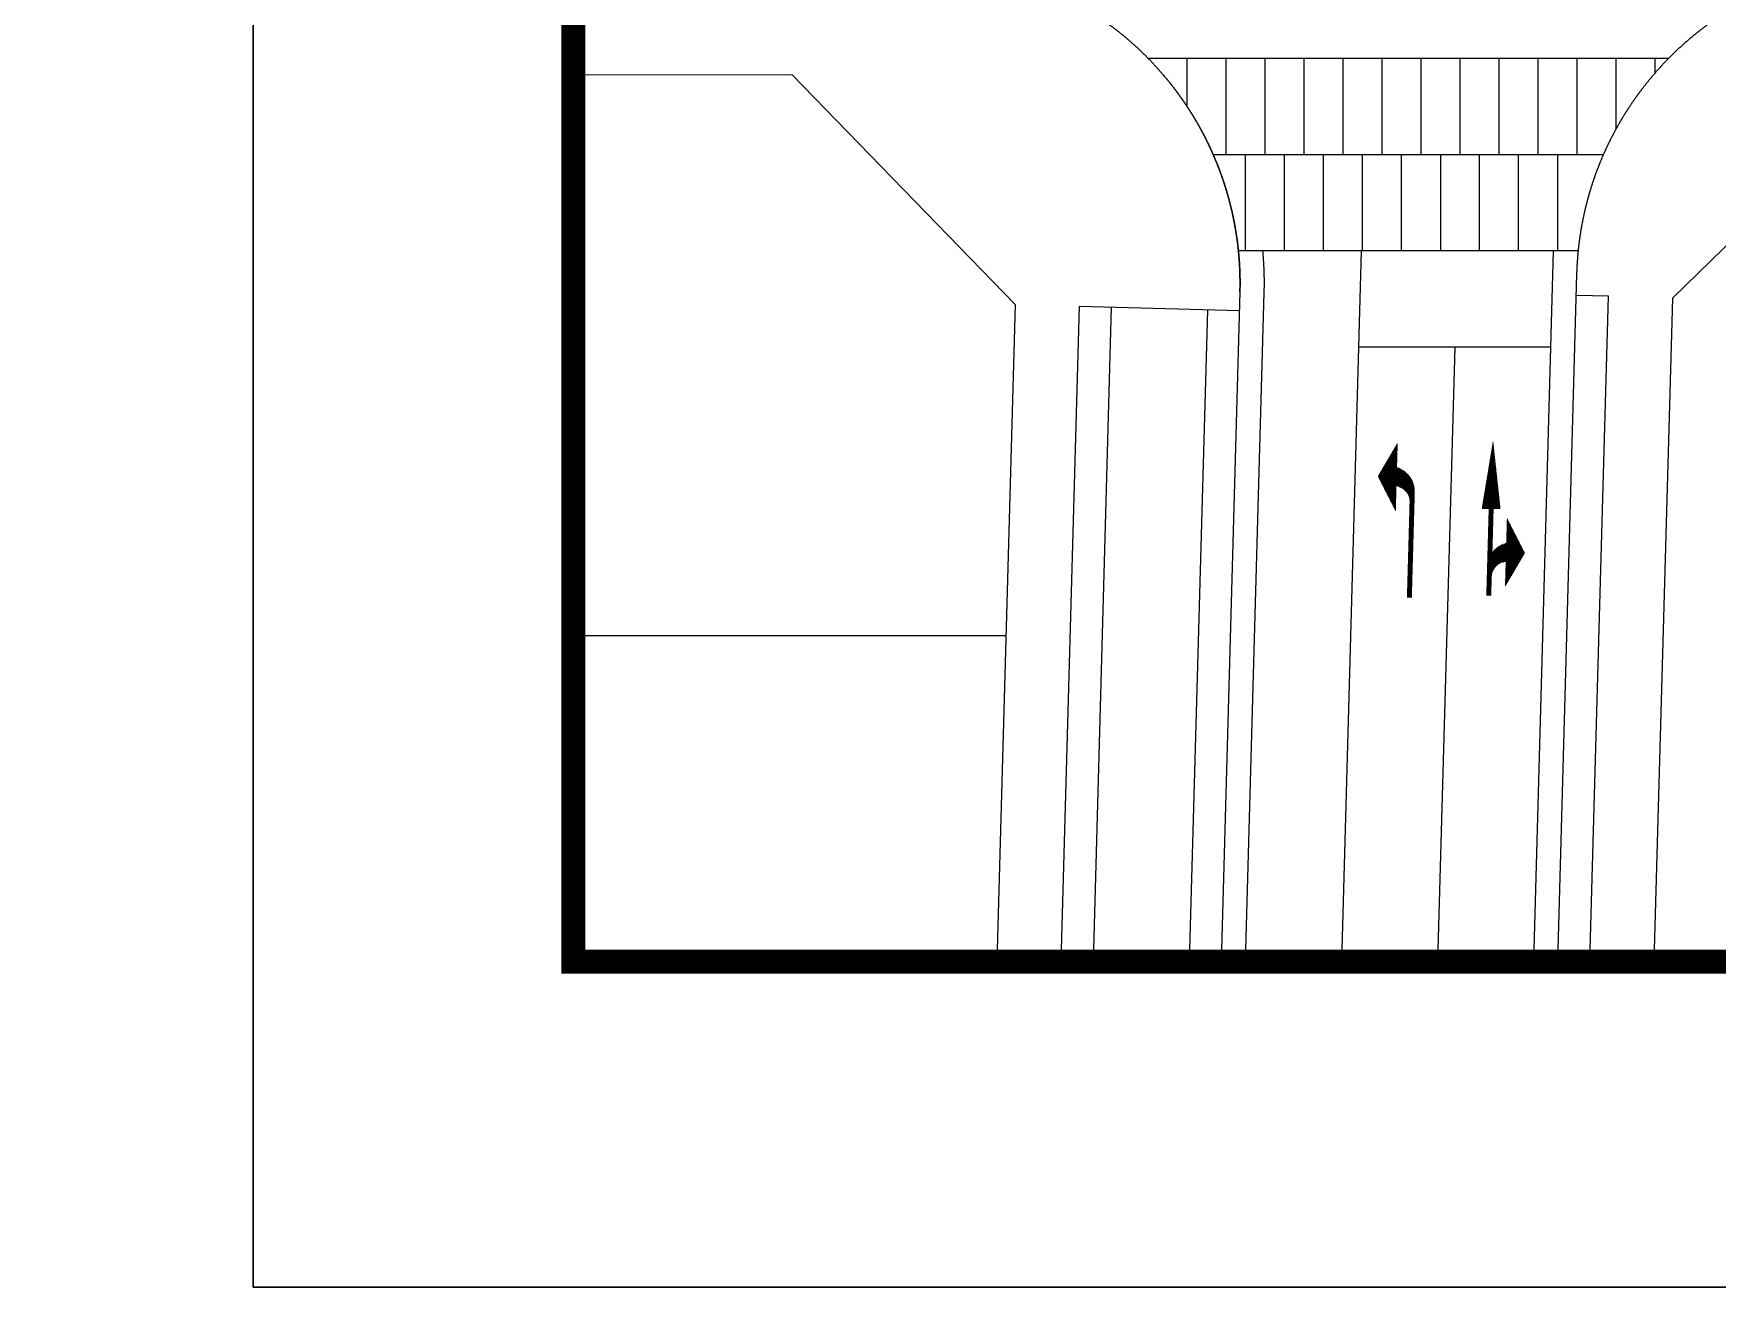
# Model space of a CAD drawing. Header units: millimetres. Extents: x 75184266 to 76346726, y -35077925 to -33679385.
# Drawn here: x 75236816 to 75289365, y -35077925 to -35038807 of the extents above; entities that cross this region are included whole.
import ezdxf
from ezdxf.xclip import XClip

# ---------------------------------------------------------------- set-up
doc = ezdxf.new("R2010")
doc.units = ezdxf.units.MM
doc.header["$LTSCALE"] = 50
doc.header["$MEASUREMENT"] = 0
doc.header["$XCLIPFRAME"] = 2
doc.linetypes.add('XR-지하3층$0$L2-2', pattern=[2.5, 1, -1.5])
doc.layers.get('0').update_dxf_attribs({"linetype": 'CONTINUOUS'})
for name, color, linetype in [('AZ-LINE', 3, 'CONTINUOUS'), ('XR-지하3층$0$00000-변경가로망', 7, 'CONTINUOUS'), ('XR-지하3층$0$0MARK', 7, 'CONTINUOUS'), ('XR-지하3층$0$보도라인', 7, 'CONTINUOUS')]:
    doc.layers.add(name, color=color, linetype=linetype)
doc.layers.add('XR-기준층$0$XR-지하3층$0$DEFPOINT', color=142, linetype='CONTINUOUS', plot=False)
doc.layers.add('건축', color=8, linetype='CONTINUOUS', plot=False)
for name, color, linetype, lineweight in [('XR-지하3층$0$$-길가장자리선', 7, 'CONTINUOUS', 0), ('XR-지하3층$0$$-정지선', 6, 'CONTINUOUS', 0), ('XR-지하3층$0$$-중앙선', 7, 'CONTINUOUS', 0), ('XR-지하3층$0$$-차로분리', 7, 'CONTINUOUS', 0), ('XR-지하3층$0$00000-계획선', 7, 'CONTINUOUS', 0), ('XR-지하3층$0$0_plan', 7, 'CONTINUOUS', 0), ('XR-지하3층$0$RP-횡단보도', 8, 'CONTINUOUS', 0)]:
    doc.layers.add(name, color=color, linetype=linetype, lineweight=lineweight)

# ---------------------------------------------------------------- blocks, each defined once
blk = doc.blocks.new('바탕폼')
at = {"layer": 'AZ-LINE', "ltscale": 10}
blk.add_lwpolyline([(841, 594.71), (0, 594.71), (0, 0), (841, 0)], close=True, dxfattribs=at)
at = {"layer": 'AZ-LINE', "const_width": 1.5}
blk.add_lwpolyline([(20, 574.35), (20, 20.35), (821, 20.35), (821, 574.35)], close=True, dxfattribs=at)
blk = doc.blocks.new('*X47')
at = {"color": 0}
for p, q in [((989.3, 931.9), (997.7, 931.9)), ((989.6, 933.8), (997.5, 933.8)), ((989.8, 935.6), (997.2, 935.6)), ((990.1, 937.5), (997, 937.5)), ((990.3, 939.4), (996.7, 939.4)), ((990.6, 941.2), (996.4, 941.2)), ((990.8, 943.1), (996.2, 943.1)), ((991.1, 945), (995.9, 945)), ((991.4, 946.9), (995.7, 946.9)), ((991.6, 948.8), (995.4, 948.8)), ((991.9, 950.6), (995.2, 950.6)), ((992.1, 952.5), (994.9, 952.5)), ((992.4, 954.4), (994.7, 954.4)), ((992.6, 956.2), (994.4, 956.2)), ((992.9, 958.1), (994.1, 958.1)), ((993.2, 960), (993.9, 960)), ((993.4, 961.9), (993.6, 961.9)), ((981.9, 877.5), (1005.1, 877.5)), ((982.2, 879.4), (1004.9, 879.4)), ((982.4, 881.2), (1004.6, 881.2)), ((982.7, 883.1), (1004.4, 883.1)), ((982.9, 885), (1004.1, 885)), ((983.2, 886.9), (1003.9, 886.9)), ((983.4, 888.8), (1003.6, 888.8)), ((983.7, 890.6), (1003.3, 890.6)), ((983.9, 892.5), (1003.1, 892.5)), ((984.2, 894.4), (1002.8, 894.4)), ((984.5, 896.2), (1002.6, 896.2)), ((984.7, 898.1), (1002.3, 898.1)), ((985, 900), (1002.1, 900)), ((985.2, 901.9), (1001.8, 901.9)), ((985.5, 903.8), (1001.6, 903.8)), ((985.7, 905.6), (1001.3, 905.6)), ((986, 907.5), (1001, 907.5)), ((986.2, 909.4), (1000.8, 909.4)), ((986.5, 911.2), (1000.5, 911.2)), ((986.8, 913.1), (1000.3, 913.1)), ((987, 915), (1000, 915)), ((987.3, 916.9), (999.8, 916.9)), ((987.5, 918.8), (999.5, 918.8)), ((987.8, 920.6), (999.3, 920.6)), ((988, 922.5), (999, 922.5)), ((988.3, 924.4), (998.7, 924.4)), ((988.5, 926.2), (998.5, 926.2)), ((988.8, 928.1), (998.2, 928.1)), ((989.1, 930), (998, 930)), ((974.2, 821.2), (1012.8, 821.2)), ((974.5, 823.1), (1012.6, 823.1)), ((974.7, 825), (1012.3, 825)), ((975, 826.9), (1012, 826.9)), ((975.3, 828.7), (1011.8, 828.7)), ((975.5, 830.6), (1011.5, 830.6)), ((975.8, 832.5), (1011.3, 832.5)), ((976, 834.4), (1011, 834.4)), ((976.3, 836.2), (1010.8, 836.2)), ((976.5, 838.1), (1010.5, 838.1)), ((976.8, 840), (1010.3, 840)), ((977, 841.9), (1010, 841.9)), ((977.3, 843.8), (1009.7, 843.8)), ((977.6, 845.6), (1009.5, 845.6)), ((977.8, 847.5), (1009.2, 847.5)), ((978.1, 849.4), (1009, 849.4)), ((978.3, 851.2), (1008.7, 851.2)), ((978.6, 853.1), (1008.5, 853.1)), ((978.8, 855), (1008.2, 855)), ((979.1, 856.9), (1008, 856.9)), ((979.3, 858.8), (1007.7, 858.8)), ((979.6, 860.6), (1007.4, 860.6)), ((979.9, 862.5), (1007.2, 862.5)), ((980.1, 864.4), (1006.9, 864.4)), ((980.4, 866.2), (1006.7, 866.2)), ((980.6, 868.1), (1006.4, 868.1)), ((980.9, 870), (1006.2, 870)), ((981.1, 871.9), (1005.9, 871.9)), ((981.4, 873.8), (1005.7, 873.8)), ((981.6, 875.6), (1005.4, 875.6)), ((966.8, 766.9), (1020.2, 766.9)), ((967.1, 768.8), (1020, 768.8)), ((967.3, 770.6), (1019.7, 770.6)), ((967.6, 772.5), (1019.5, 772.5)), ((967.8, 774.4), (1019.2, 774.4)), ((968.1, 776.2), (1018.9, 776.2)), ((968.3, 778.1), (1018.7, 778.1)), ((968.6, 780), (1018.4, 780)), ((968.9, 781.9), (1018.2, 781.9)), ((969.1, 783.8), (1017.9, 783.8)), ((969.4, 785.6), (1017.7, 785.6)), ((969.6, 787.5), (1017.4, 787.5)), ((969.9, 789.4), (1017.2, 789.4)), ((970.1, 791.2), (1016.9, 791.2)), ((970.4, 793.1), (1016.6, 793.1)), ((970.7, 795), (1016.4, 795)), ((970.9, 796.9), (1016.1, 796.9)), ((971.2, 798.7), (1015.9, 798.7)), ((971.4, 800.6), (1015.6, 800.6)), ((971.7, 802.5), (1015.4, 802.5)), ((971.9, 804.4), (1015.1, 804.4)), ((972.2, 806.2), (1014.9, 806.2)), ((972.4, 808.1), (1014.6, 808.1)), ((972.7, 810), (1014.3, 810)), ((973, 811.9), (1014.1, 811.9)), ((973.2, 813.7), (1013.8, 813.7)), ((973.5, 815.6), (1013.6, 815.6)), ((973.7, 817.5), (1013.3, 817.5)), ((974, 819.4), (1013.1, 819.4)), ((963.7, 744.4), (1023.3, 744.4)), ((964, 746.2), (1023, 746.2)), ((964.3, 748.1), (1022.8, 748.1)), ((964.5, 750), (1022.5, 750)), ((964.8, 751.9), (1022.3, 751.9)), ((965, 753.8), (1022, 753.8)), ((965.3, 755.6), (1021.8, 755.6)), ((965.5, 757.5), (1021.5, 757.5)), ((965.8, 759.4), (1021.2, 759.4)), ((966, 761.2), (1021, 761.2)), ((966.3, 763.1), (1020.7, 763.1)), ((966.6, 765), (1020.5, 765)), ((986, 742.5), (1001, 742.5)), ((986, 740.6), (1001, 740.6)), ((986, 738.8), (1001, 738.8)), ((986, 736.9), (1001, 736.9)), ((986, 735), (1001, 735)), ((986, 733.1), (1001, 733.1)), ((986, 731.2), (1001, 731.2)), ((986, 729.4), (1001, 729.4)), ((986, 727.5), (1001, 727.5)), ((986, 725.6), (1001, 725.6)), ((986, 723.7), (1001, 723.7)), ((986, 721.9), (1001, 721.9)), ((986, 720), (1001, 720)), ((986, 718.1), (1001, 718.1)), ((986, 716.2), (1001, 716.2)), ((986, 714.4), (1001, 714.4)), ((986, 712.5), (1001, 712.5)), ((1046, 712.5), (1046.2, 712.5)), ((986, 710.6), (1001, 710.6)), ((986, 708.8), (1001, 708.8)), ((986, 706.9), (1001, 706.9)), ((986, 705), (1001, 705)), ((986, 703.1), (1001, 703.1)), ((986, 701.2), (1001, 701.2)), ((986, 699.4), (1001, 699.4)), ((986, 697.5), (1001, 697.5)), ((986, 695.6), (1001, 695.6)), ((986, 693.8), (1001, 693.8)), ((986, 691.9), (1001, 691.9)), ((986, 690), (1001, 690)), ((986, 688.1), (1001, 688.1)), ((986, 686.2), (1001, 686.2)), ((986, 684.4), (1001, 684.4)), ((986, 682.5), (1001, 682.5)), ((986, 680.6), (1001, 680.6)), ((986, 678.8), (1001, 678.8)), ((986, 676.9), (1001, 676.9)), ((986, 675), (1001, 675)), ((986, 673.1), (1001, 673.1)), ((986, 671.2), (1001, 671.2)), ((986, 669.4), (1001, 669.4)), ((986, 667.5), (1001, 667.5)), ((986, 665.6), (1001, 665.6)), ((986, 663.8), (1001, 663.8)), ((986, 661.9), (1001, 661.9)), ((986, 660), (1001, 660)), ((986, 658.1), (1001, 658.1)), ((1046, 710.6), (1047.3, 710.6)), ((1046, 708.8), (1048.3, 708.8)), ((1046, 706.9), (1049.3, 706.9)), ((1046, 705), (1050.3, 705)), ((1046, 703.1), (1051.4, 703.1)), ((1046, 701.2), (1052.4, 701.2)), ((1046, 699.4), (1053.4, 699.4)), ((1046, 697.5), (1054.4, 697.5)), ((1046, 695.6), (1055.4, 695.6)), ((1046, 693.8), (1056.5, 693.8)), ((1046, 691.9), (1057.5, 691.9)), ((1046, 690), (1058.5, 690)), ((1046, 688.1), (1059.5, 688.1)), ((1046, 686.2), (1060.6, 686.2)), ((1046, 684.4), (1061.6, 684.4)), ((1046, 682.5), (1062.6, 682.5)), ((1046, 680.6), (1063.6, 680.6)), ((1046, 678.8), (1064.6, 678.8)), ((1046, 676.9), (1065.7, 676.9)), ((1046, 675), (1066.7, 675)), ((1046, 673.1), (1067.7, 673.1)), ((1046, 671.2), (1068.7, 671.2)), ((1046, 669.4), (1069.8, 669.4)), ((1046, 667.5), (1070.8, 667.5)), ((1046, 665.6), (1071.8, 665.6)), ((1046, 663.8), (1072.8, 663.8)), ((1046, 661.9), (1073.9, 661.9)), ((1046, 660), (1074.9, 660)), ((1046, 658.1), (1075.9, 658.1)), ((986, 656.2), (1001, 656.2)), ((986, 654.4), (1001, 654.4)), ((986, 652.5), (1001, 652.5)), ((986, 650.6), (1001, 650.6)), ((986, 648.7), (1001, 648.7)), ((986, 646.9), (1001, 646.9)), ((986, 645), (1001, 645)), ((986, 643.1), (1001, 643.1)), ((986, 641.2), (1001, 641.2)), ((986, 639.4), (1001, 639.4)), ((986, 637.5), (1001, 637.5)), ((986, 635.6), (1001, 635.6)), ((986, 633.8), (1001, 633.8)), ((986, 631.9), (1001, 631.9)), ((986, 630), (1001, 630)), ((986, 628.1), (1001, 628.1)), ((986, 626.2), (1001, 626.2)), ((986, 624.4), (1001, 624.4)), ((986, 622.5), (1001, 622.5)), ((986, 620.6), (1001, 620.6)), ((986, 618.8), (1001, 618.8)), ((986, 616.9), (1001, 616.9)), ((986, 615), (1001, 615)), ((986, 613.1), (1001, 613.1)), ((986, 611.2), (1001, 611.2)), ((986, 609.4), (1001, 609.4)), ((986, 607.5), (1001, 607.5)), ((986, 605.6), (1001, 605.6)), ((986, 603.8), (1001, 603.8)), ((1002.8, 603.8), (1105.6, 603.8)), ((1004.3, 605.6), (1104.5, 605.6)), ((1005.8, 607.5), (1103.5, 607.5)), ((1007.5, 609.4), (1102.5, 609.4)), ((1009.3, 611.2), (1101.5, 611.2)), ((1011.2, 613.1), (1100.4, 613.1)), ((1013.2, 615), (1099.4, 615)), ((1015.4, 616.9), (1098.4, 616.9)), ((1017.7, 618.8), (1097.4, 618.8)), ((1020.2, 620.6), (1096.4, 620.6)), ((1023, 622.5), (1095.3, 622.5)), ((1026, 624.4), (1094.3, 624.4)), ((1029.3, 626.2), (1093.3, 626.2)), ((1033, 628.1), (1092.3, 628.1)), ((1037.4, 630), (1091.2, 630)), ((1042.6, 631.9), (1090.2, 631.9)), ((1046, 656.2), (1076.9, 656.2)), ((1046, 654.4), (1077.9, 654.4)), ((1046, 652.5), (1079, 652.5)), ((1046, 650.6), (1080, 650.6)), ((1046, 648.7), (1081, 648.7)), ((1046, 646.9), (1082, 646.9)), ((1046, 645), (1083.1, 645)), ((1046, 643.1), (1084.1, 643.1)), ((1046, 641.2), (1085.1, 641.2)), ((1046, 639.4), (1086.1, 639.4)), ((1046, 637.5), (1087.1, 637.5)), ((1046, 635.6), (1088.2, 635.6)), ((1046, 633.8), (1089.2, 633.8)), ((986, 601.9), (1001, 601.9)), ((986, 600), (1104.4, 600)), ((986, 598.1), (1103.4, 598.1)), ((986, 596.2), (1102.4, 596.2)), ((986, 594.4), (1101.4, 594.4)), ((986, 592.5), (1100.3, 592.5)), ((986, 590.6), (1099.3, 590.6)), ((986, 588.8), (1098.3, 588.8)), ((986, 586.9), (1097.3, 586.9)), ((986, 585), (1096.3, 585)), ((986, 583.1), (1095.2, 583.1)), ((986, 581.2), (1094.2, 581.2)), ((986, 579.4), (1093.2, 579.4)), ((986, 577.5), (1092.2, 577.5)), ((986, 575.6), (1091.1, 575.6)), ((986, 573.7), (1090.1, 573.7)), ((986, 571.9), (1039.8, 571.9)), ((986, 570), (1033.6, 570)), ((986, 568.1), (1029.2, 568.1)), ((986, 566.2), (1025.7, 566.2)), ((986, 564.4), (1022.8, 564.4)), ((986, 562.5), (1020.2, 562.5)), ((986, 560.6), (1018, 560.6)), ((986, 558.8), (1016, 558.8)), ((986, 556.9), (1014.2, 556.9)), ((986, 555), (1012.5, 555)), ((986, 553.1), (1011.1, 553.1)), ((986, 551.2), (1009.7, 551.2)), ((986, 549.4), (1008.5, 549.4)), ((986, 547.5), (1007.4, 547.5)), ((1001.4, 601.9), (1105.5, 601.9)), ((1046, 571.9), (1089.1, 571.9)), ((1046, 570), (1088.1, 570)), ((1046, 568.1), (1087, 568.1)), ((1046, 566.2), (1086, 566.2)), ((1046, 564.4), (1085, 564.4)), ((1046, 562.5), (1084, 562.5)), ((1046, 560.6), (1083, 560.6)), ((1046, 558.8), (1081.9, 558.8)), ((1046, 556.9), (1080.9, 556.9)), ((1046, 555), (1079.9, 555)), ((1046, 553.1), (1078.9, 553.1)), ((1046, 551.2), (1077.8, 551.2)), ((1046, 549.4), (1076.8, 549.4)), ((1046, 547.5), (1075.8, 547.5)), ((986, 545.6), (1006.4, 545.6)), ((986, 543.8), (1005.5, 543.8)), ((986, 541.9), (1004.7, 541.9)), ((986, 540), (1004, 540)), ((986, 538.1), (1003.3, 538.1)), ((986, 536.2), (1002.8, 536.2)), ((986, 534.4), (1002.3, 534.4)), ((986, 532.5), (1001.9, 532.5)), ((986, 530.6), (1001.6, 530.6)), ((986, 528.8), (1001.3, 528.8)), ((986, 526.9), (1001.2, 526.9)), ((986, 525), (1001.1, 525)), ((986, 523.1), (1001, 523.1)), ((986, 521.2), (1001, 521.2)), ((986, 519.4), (1001, 519.4)), ((986, 517.5), (1001, 517.5)), ((986, 515.6), (1001, 515.6)), ((986, 513.8), (1001, 513.8)), ((986, 511.9), (1001, 511.9)), ((986, 510), (1001, 510)), ((986, 508.1), (1001, 508.1)), ((986, 506.2), (1001, 506.2)), ((986, 504.4), (1001, 504.4)), ((986, 502.5), (1001, 502.5)), ((986, 500.6), (1001, 500.6)), ((986, 498.7), (1001, 498.7)), ((986, 496.9), (1001, 496.9)), ((986, 495), (1001, 495)), ((986, 493.1), (1001, 493.1)), ((1046, 545.6), (1074.8, 545.6)), ((1046, 543.8), (1073.8, 543.8)), ((1046, 541.9), (1072.7, 541.9)), ((1046, 540), (1071.7, 540)), ((1046, 538.1), (1070.7, 538.1)), ((1046, 536.2), (1069.7, 536.2)), ((1046, 534.4), (1068.6, 534.4)), ((1046, 532.5), (1067.6, 532.5)), ((1046, 530.6), (1066.6, 530.6)), ((1046, 528.8), (1065.6, 528.8)), ((1046, 526.9), (1064.5, 526.9)), ((1046, 525), (1063.5, 525)), ((1046, 523.1), (1062.5, 523.1)), ((1046, 521.2), (1061.5, 521.2)), ((1046, 519.4), (1060.5, 519.4)), ((1046, 517.5), (1059.4, 517.5)), ((1046, 515.6), (1058.4, 515.6)), ((1046, 513.8), (1057.4, 513.8)), ((1046, 511.9), (1056.4, 511.9)), ((1046, 510), (1055.3, 510)), ((1046, 508.1), (1054.3, 508.1)), ((1046, 506.2), (1053.3, 506.2)), ((1046, 504.4), (1052.3, 504.4)), ((1046, 502.5), (1051.3, 502.5)), ((1046, 500.6), (1050.2, 500.6)), ((1046, 498.7), (1049.2, 498.7)), ((1046, 496.9), (1048.2, 496.9)), ((1046, 495), (1047.2, 495)), ((1046, 493.1), (1046.1, 493.1)), ((986, 491.2), (1001, 491.2)), ((986, 489.4), (1001, 489.4)), ((986, 487.5), (1001, 487.5)), ((986, 485.6), (1001, 485.6)), ((986, 483.8), (1001, 483.8)), ((986, 481.9), (1001, 481.9)), ((986, 480), (1001, 480)), ((986, 478.1), (1001, 478.1)), ((986, 476.2), (1001, 476.2)), ((986, 474.4), (1001, 474.4)), ((986, 472.5), (1001, 472.5)), ((986, 470.6), (1001, 470.6)), ((986, 468.8), (1001, 468.8)), ((986, 466.9), (1001, 466.9)), ((986, 465), (1001, 465)), ((986, 463.1), (1001, 463.1))]:
    blk.add_line(p, q, dxfattribs=at)
blk = doc.blocks.new('*X48')
at = {"color": 0}
for p, q in [((1263.5, 961.9), (1264, 961.9)), ((1263.5, 960), (1265, 960)), ((1263.5, 958.1), (1266, 958.1)), ((1263.5, 956.2), (1267.1, 956.2)), ((1263.5, 954.4), (1268.1, 954.4)), ((1263.5, 952.5), (1269.1, 952.5)), ((1263.5, 950.6), (1270.1, 950.6)), ((1263.5, 948.8), (1271.1, 948.8)), ((1263.5, 946.9), (1272.2, 946.9)), ((1263.5, 945), (1273.2, 945)), ((1263.5, 943.1), (1274.2, 943.1)), ((1263.5, 941.2), (1275.2, 941.2)), ((1263.5, 939.4), (1276.3, 939.4)), ((1263.5, 937.5), (1277.3, 937.5)), ((1263.5, 935.6), (1278.3, 935.6)), ((1263.5, 933.8), (1279.3, 933.8)), ((1263.5, 931.9), (1280.4, 931.9)), ((1249.7, 877.5), (1310, 877.5)), ((1253.8, 879.4), (1309, 879.4)), ((1258.8, 881.2), (1308, 881.2)), ((1263.5, 930), (1281.4, 930)), ((1263.5, 928.1), (1282.4, 928.1)), ((1263.5, 926.2), (1283.4, 926.2)), ((1263.5, 924.4), (1284.4, 924.4)), ((1263.5, 922.5), (1285.5, 922.5)), ((1263.5, 920.6), (1286.5, 920.6)), ((1263.5, 918.8), (1287.5, 918.8)), ((1263.5, 916.9), (1288.5, 916.9)), ((1263.5, 915), (1289.6, 915)), ((1263.5, 913.1), (1290.6, 913.1)), ((1263.5, 911.2), (1291.6, 911.2)), ((1263.5, 909.4), (1292.6, 909.4)), ((1263.5, 907.5), (1293.6, 907.5)), ((1263.5, 905.6), (1294.7, 905.6)), ((1263.5, 903.8), (1295.7, 903.8)), ((1263.5, 901.9), (1296.7, 901.9)), ((1263.5, 900), (1297.7, 900)), ((1263.5, 898.1), (1298.8, 898.1)), ((1263.5, 896.2), (1299.8, 896.2)), ((1263.5, 894.4), (1300.8, 894.4)), ((1263.5, 892.5), (1301.8, 892.5)), ((1263.5, 890.6), (1302.9, 890.6)), ((1263.5, 888.8), (1303.9, 888.8)), ((1263.5, 886.9), (1304.9, 886.9)), ((1263.5, 885), (1305.9, 885)), ((1263.5, 883.1), (1306.9, 883.1)), ((1205.4, 821.2), (1255.7, 821.2)), ((1205.8, 823.1), (1307.4, 823.1)), ((1206.3, 825), (1308.4, 825)), ((1206.8, 826.9), (1309.4, 826.9)), ((1207.4, 828.7), (1310.5, 828.7)), ((1208, 830.6), (1311.5, 830.6)), ((1208.7, 832.5), (1312.5, 832.5)), ((1209.4, 834.4), (1313.5, 834.4)), ((1210.2, 836.2), (1314.6, 836.2)), ((1211, 838.1), (1315.6, 838.1)), ((1211.9, 840), (1316.6, 840)), ((1212.9, 841.9), (1317.6, 841.9)), ((1213.9, 843.8), (1318.6, 843.8)), ((1214.9, 845.6), (1319.7, 845.6)), ((1216.1, 847.5), (1320.7, 847.5)), ((1217.3, 849.4), (1321.7, 849.4)), ((1218.6, 851.2), (1322.7, 851.2)), ((1220, 853.1), (1323.3, 853.1)), ((1221.4, 855), (1322.3, 855)), ((1223, 856.9), (1321.3, 856.9)), ((1224.6, 858.8), (1320.2, 858.8)), ((1226.4, 860.6), (1319.2, 860.6)), ((1228.2, 862.5), (1318.2, 862.5)), ((1230.2, 864.4), (1317.2, 864.4)), ((1232.4, 866.2), (1316.1, 866.2)), ((1234.7, 868.1), (1315.1, 868.1)), ((1237.1, 870), (1314.1, 870)), ((1239.8, 871.9), (1313.1, 871.9)), ((1242.8, 873.8), (1312.1, 873.8)), ((1246, 875.6), (1311, 875.6)), ((1263.5, 821.2), (1306.4, 821.2)), ((1203.5, 804.4), (1229.7, 804.4)), ((1203.5, 802.5), (1228.3, 802.5)), ((1203.5, 800.6), (1226.9, 800.6)), ((1203.5, 798.7), (1225.8, 798.7)), ((1203.5, 796.9), (1224.7, 796.9)), ((1203.5, 795), (1223.7, 795)), ((1203.5, 793.1), (1222.8, 793.1)), ((1203.5, 791.2), (1222, 791.2)), ((1203.5, 789.4), (1221.3, 789.4)), ((1203.5, 787.5), (1220.7, 787.5)), ((1203.5, 785.6), (1220.2, 785.6)), ((1203.5, 783.8), (1219.7, 783.8)), ((1203.5, 781.9), (1219.4, 781.9)), ((1203.5, 780), (1219, 780)), ((1203.5, 778.1), (1218.8, 778.1)), ((1203.5, 776.2), (1218.7, 776.2)), ((1203.5, 774.4), (1218.6, 774.4)), ((1203.5, 772.5), (1218.5, 772.5)), ((1203.5, 770.6), (1218.5, 770.6)), ((1203.5, 768.8), (1218.5, 768.8)), ((1203.5, 766.9), (1218.5, 766.9)), ((1203.6, 808.1), (1233.1, 808.1)), ((1203.6, 806.2), (1231.3, 806.2)), ((1203.7, 810), (1235, 810)), ((1203.9, 811.9), (1237.2, 811.9)), ((1204.1, 813.7), (1239.7, 813.7)), ((1204.4, 815.6), (1242.5, 815.6)), ((1204.7, 817.5), (1245.9, 817.5)), ((1205, 819.4), (1250, 819.4)), ((1263.5, 819.4), (1305.4, 819.4)), ((1263.5, 817.5), (1304.3, 817.5)), ((1263.5, 815.6), (1303.3, 815.6)), ((1263.5, 813.7), (1302.3, 813.7)), ((1263.5, 811.9), (1301.3, 811.9)), ((1263.5, 810), (1300.2, 810)), ((1263.5, 808.1), (1299.2, 808.1)), ((1263.5, 806.2), (1298.2, 806.2)), ((1263.5, 804.4), (1297.2, 804.4)), ((1263.5, 802.5), (1296.1, 802.5)), ((1263.5, 800.6), (1295.1, 800.6)), ((1263.5, 798.7), (1294.1, 798.7)), ((1263.5, 796.9), (1293.1, 796.9)), ((1263.5, 795), (1292.1, 795)), ((1263.5, 793.1), (1291, 793.1)), ((1263.5, 791.2), (1290, 791.2)), ((1263.5, 789.4), (1289, 789.4)), ((1263.5, 787.5), (1288, 787.5)), ((1263.5, 785.6), (1286.9, 785.6)), ((1263.5, 783.8), (1285.9, 783.8)), ((1263.5, 781.9), (1284.9, 781.9)), ((1263.5, 780), (1283.9, 780)), ((1263.5, 778.1), (1282.9, 778.1)), ((1263.5, 776.2), (1281.8, 776.2)), ((1263.5, 774.4), (1280.8, 774.4)), ((1263.5, 772.5), (1279.8, 772.5)), ((1263.5, 770.6), (1278.8, 770.6)), ((1263.5, 768.8), (1277.7, 768.8)), ((1263.5, 766.9), (1276.7, 766.9)), ((1203.5, 765), (1218.5, 765)), ((1203.5, 763.1), (1218.5, 763.1)), ((1203.5, 761.2), (1218.5, 761.2)), ((1203.5, 759.4), (1218.5, 759.4)), ((1203.5, 757.5), (1218.5, 757.5)), ((1203.5, 755.6), (1218.5, 755.6)), ((1203.5, 753.8), (1218.5, 753.8)), ((1203.5, 751.9), (1218.5, 751.9)), ((1203.5, 750), (1218.5, 750)), ((1203.5, 748.1), (1218.5, 748.1)), ((1203.5, 746.2), (1218.5, 746.2)), ((1203.5, 744.4), (1218.5, 744.4)), ((1203.5, 742.5), (1218.5, 742.5)), ((1203.5, 740.6), (1218.5, 740.6)), ((1203.5, 738.8), (1218.5, 738.8)), ((1203.5, 736.9), (1218.5, 736.9)), ((1203.5, 735), (1218.5, 735)), ((1203.5, 733.1), (1218.5, 733.1)), ((1203.5, 731.2), (1218.5, 731.2)), ((1203.5, 729.4), (1218.5, 729.4)), ((1203.5, 727.5), (1218.5, 727.5)), ((1203.5, 725.6), (1218.5, 725.6)), ((1203.5, 723.7), (1218.5, 723.7)), ((1203.5, 721.9), (1218.5, 721.9)), ((1203.5, 720), (1218.5, 720)), ((1203.5, 718.1), (1218.5, 718.1)), ((1203.5, 716.2), (1218.5, 716.2)), ((1203.5, 714.4), (1218.5, 714.4)), ((1203.5, 712.5), (1218.5, 712.5)), ((1263.5, 765), (1275.7, 765)), ((1263.5, 763.1), (1274.7, 763.1)), ((1263.5, 761.2), (1273.6, 761.2)), ((1263.5, 759.4), (1272.6, 759.4)), ((1263.5, 757.5), (1271.6, 757.5)), ((1263.5, 755.6), (1270.6, 755.6)), ((1263.5, 753.8), (1269.6, 753.8)), ((1263.5, 751.9), (1268.5, 751.9)), ((1263.5, 750), (1267.5, 750)), ((1263.5, 748.1), (1266.5, 748.1)), ((1263.5, 746.2), (1265.5, 746.2)), ((1263.5, 744.4), (1264.4, 744.4)), ((1203.5, 710.6), (1218.5, 710.6)), ((1203.5, 708.8), (1218.5, 708.8)), ((1203.5, 706.9), (1218.5, 706.9)), ((1203.5, 705), (1218.5, 705)), ((1203.5, 703.1), (1218.5, 703.1)), ((1203.5, 701.2), (1218.5, 701.2)), ((1203.5, 699.4), (1218.5, 699.4)), ((1203.5, 697.5), (1218.5, 697.5)), ((1203.5, 695.6), (1218.5, 695.6)), ((1203.5, 693.8), (1218.5, 693.8)), ((1203.5, 691.9), (1218.5, 691.9)), ((1203.5, 690), (1218.5, 690)), ((1203.5, 688.1), (1218.5, 688.1)), ((1203.5, 686.2), (1218.5, 686.2)), ((1203.5, 684.4), (1218.5, 684.4)), ((1203.5, 682.5), (1218.5, 682.5)), ((1203.5, 680.6), (1218.5, 680.6)), ((1203.5, 678.8), (1218.5, 678.8)), ((1203.5, 676.9), (1218.5, 676.9)), ((1203.5, 675), (1218.5, 675)), ((1203.5, 673.1), (1218.5, 673.1)), ((1203.5, 671.2), (1218.5, 671.2)), ((1203.5, 669.4), (1218.5, 669.4)), ((1203.5, 667.5), (1218.5, 667.5)), ((1203.5, 665.6), (1218.5, 665.6)), ((1203.5, 663.8), (1218.5, 663.8)), ((1203.5, 661.9), (1218.5, 661.9)), ((1203.5, 660), (1218.5, 660)), ((1203.5, 658.1), (1218.5, 658.1)), ((1203.5, 656.2), (1218.5, 656.2)), ((1203.5, 654.4), (1218.5, 654.4)), ((1203.5, 652.5), (1218.5, 652.5)), ((1203.5, 650.6), (1218.5, 650.6)), ((1203.5, 648.7), (1218.5, 648.7)), ((1203.5, 646.9), (1218.5, 646.9)), ((1203.5, 645), (1218.5, 645)), ((1203.5, 643.1), (1218.5, 643.1)), ((1203.5, 641.2), (1218.5, 641.2)), ((1203.5, 639.4), (1218.5, 639.4)), ((1203.5, 637.5), (1218.5, 637.5)), ((1203.5, 635.6), (1218.5, 635.6)), ((1203.5, 633.8), (1218.5, 633.8)), ((1203.5, 631.9), (1218.5, 631.9)), ((1203.5, 630), (1218.5, 630)), ((1203.5, 628.1), (1218.5, 628.1)), ((1203.5, 626.2), (1218.5, 626.2)), ((1203.5, 624.4), (1218.5, 624.4)), ((1203.5, 622.5), (1218.5, 622.5)), ((1203.5, 620.6), (1218.5, 620.6)), ((1203.5, 618.8), (1218.5, 618.8)), ((1203.5, 616.9), (1218.5, 616.9)), ((1203.5, 615), (1218.5, 615)), ((1203.5, 613.1), (1218.5, 613.1)), ((1203.5, 611.2), (1218.5, 611.2)), ((1203.5, 609.4), (1218.5, 609.4)), ((1203.5, 607.5), (1218.5, 607.5)), ((1203.5, 605.6), (1218.5, 605.6)), ((1203.5, 603.8), (1218.5, 603.8)), ((1203.5, 601.9), (1218.5, 601.9)), ((1203.5, 600), (1218.5, 600)), ((1203.5, 598.1), (1218.5, 598.1)), ((1203.5, 596.2), (1218.5, 596.2)), ((1203.5, 594.4), (1218.5, 594.4)), ((1203.5, 592.5), (1218.5, 592.5)), ((1203.5, 590.6), (1218.5, 590.6)), ((1203.5, 588.8), (1218.5, 588.8)), ((1203.5, 586.9), (1218.5, 586.9)), ((1203.5, 585), (1218.5, 585)), ((1203.5, 583.1), (1218.5, 583.1)), ((1203.5, 581.2), (1218.5, 581.2)), ((1203.5, 579.4), (1218.5, 579.4)), ((1203.5, 577.5), (1218.5, 577.5)), ((1203.5, 575.6), (1218.5, 575.6)), ((1203.5, 573.7), (1218.5, 573.7)), ((1203.5, 571.9), (1218.5, 571.9)), ((1203.5, 570), (1218.5, 570)), ((1203.5, 568.1), (1218.5, 568.1)), ((1203.5, 566.2), (1218.5, 566.2)), ((1203.5, 564.4), (1218.5, 564.4)), ((1203.5, 562.5), (1218.5, 562.5)), ((1203.5, 560.6), (1218.5, 560.6)), ((1203.5, 558.8), (1218.5, 558.8)), ((1203.5, 556.9), (1218.5, 556.9)), ((1203.5, 555), (1218.5, 555)), ((1203.5, 553.1), (1218.5, 553.1)), ((1203.5, 551.2), (1218.5, 551.2)), ((1203.5, 549.4), (1218.5, 549.4)), ((1203.5, 547.5), (1218.5, 547.5)), ((1203.5, 545.6), (1218.5, 545.6)), ((1203.5, 543.8), (1218.5, 543.8)), ((1203.5, 541.9), (1218.5, 541.9)), ((1203.5, 540), (1218.5, 540)), ((1203.5, 538.1), (1218.5, 538.1)), ((1203.5, 536.2), (1218.5, 536.2)), ((1203.5, 534.4), (1218.5, 534.4)), ((1203.5, 532.5), (1218.5, 532.5)), ((1203.5, 530.6), (1218.5, 530.6)), ((1203.5, 528.8), (1218.5, 528.8)), ((1203.5, 526.9), (1218.5, 526.9)), ((1203.5, 525), (1218.5, 525)), ((1203.5, 523.1), (1218.5, 523.1)), ((1203.5, 521.2), (1218.5, 521.2)), ((1203.5, 519.4), (1218.5, 519.4)), ((1203.5, 517.5), (1218.5, 517.5)), ((1203.5, 515.6), (1218.5, 515.6)), ((1203.5, 513.8), (1218.5, 513.8)), ((1203.5, 511.9), (1218.5, 511.9)), ((1203.5, 510), (1218.5, 510)), ((1203.5, 508.1), (1218.5, 508.1)), ((1203.5, 506.2), (1218.5, 506.2)), ((1203.5, 504.4), (1218.5, 504.4)), ((1203.5, 502.5), (1218.5, 502.5)), ((1203.5, 500.6), (1218.5, 500.6)), ((1203.5, 498.7), (1218.5, 498.7)), ((1203.5, 496.9), (1218.5, 496.9)), ((1203.5, 495), (1218.5, 495)), ((1203.5, 493.1), (1218.5, 493.1)), ((1203.5, 491.2), (1218.5, 491.2)), ((1203.5, 489.4), (1218.5, 489.4)), ((1203.5, 487.5), (1218.5, 487.5)), ((1203.5, 485.6), (1218.5, 485.6)), ((1203.5, 483.8), (1218.5, 483.8)), ((1203.5, 481.9), (1218.5, 481.9)), ((1203.5, 480), (1218.5, 480)), ((1203.5, 478.1), (1218.5, 478.1)), ((1203.5, 476.2), (1218.5, 476.2)), ((1203.5, 474.4), (1218.5, 474.4)), ((1203.5, 472.5), (1218.5, 472.5)), ((1203.5, 470.6), (1218.5, 470.6)), ((1203.5, 468.8), (1218.5, 468.8)), ((1203.5, 466.9), (1218.5, 466.9)), ((1203.5, 465), (1218.5, 465)), ((1203.5, 463.1), (1218.5, 463.1))]:
    blk.add_line(p, q, dxfattribs=at)
blk = doc.blocks.new('XR-지하3층$0$A$C723B38EE')
at = {"layer": 'XR-지하3층$0$$-길가장자리선', "color": 8}
blk.add_lwpolyline([(159.296, 142.171, -0.03028), (159.338, 140.87), (157.461, 73.592), (154.044, 58.681), (153.605, 42.964)], format="xyb", dxfattribs=at)
blk.add_lwpolyline([(168.599, 42.545), (169.317, 68.259), (166.736, 83.337), (168.378, 142.171)], dxfattribs=at)
at = {"layer": 'XR-지하3층$0$$-정지선', "color": 8}
blk.add_line((168.295, 139.171), (162.292, 139.171), dxfattribs=at)
at = {"layer": 'XR-지하3층$0$$-중앙선', "color": 8}
blk.add_lwpolyline([(162.376, 142.171), (160.991, 92.525)], dxfattribs=at)
at = {"layer": 'XR-지하3층$0$$-차로분리', "color": 8, "linetype": 'XR-지하3층$0$L2-2', "ltscale": 80, "flags": 128}
blk.add_lwpolyline([(165.293, 139.171), (164.14, 97.842)], dxfattribs=at)
at = {"layer": 'XR-지하3층$0$00000-계획선', "color": 8, "ltscale": 100}
blk.add_lwpolyline([(0.288, 142.827, 0.060626), (104.322, 130.169), (151.287, 130.17)], format="xyb", dxfattribs=at)
at = {"layer": 'XR-지하3층$0$00000-변경가로망', "color": 8}
blk.add_lwpolyline([(0.288, 160.876, 0.063236), (104.321, 147.669), (144.603, 147.67)], format="xyb", dxfattribs=at)
for points in [[(151.575, 140.501), (144.603, 147.67)], [(172.089, 140.699), (179.258, 147.671)], [(151.575, 140.501), (149.735, 74.575)], [(172.089, 140.699), (170.495, 83.604)]]:
    blk.add_lwpolyline(points, dxfattribs=at)
at = {"layer": 'XR-지하3층$0$0_plan', "color": 8}
for points in [[(0.288, 160.876, 0.063236), (104.321, 147.669), (144.603, 147.67)], [(0.288, 142.827, 0.060626), (104.322, 130.169), (151.287, 130.17)]]:
    blk.add_lwpolyline(points, format="xyb", dxfattribs=at)
blk.add_lwpolyline([(151.575, 140.501), (144.603, 147.67)], dxfattribs=at)
at = {"layer": 'XR-지하3층$0$RP-횡단보도', "color": 253}
for p, q in [((171.963, 148.171), (155.734, 148.17)), ((156.942, 146.674), (156.942, 148.171)), ((158.159, 145.171), (158.159, 148.171)), ((159.377, 145.171), (159.377, 148.171)), ((160.594, 145.171), (160.594, 148.171)), ((161.811, 145.171), (161.811, 148.171)), ((163.029, 145.171), (163.029, 148.171)), ((164.246, 145.171), (164.246, 148.171)), ((165.463, 145.171), (165.463, 148.171)), ((166.681, 145.171), (166.681, 148.171)), ((167.898, 145.171), (167.898, 148.171)), ((169.115, 145.171), (169.115, 148.171)), ((170.333, 145.973), (170.333, 148.171)), ((171.55, 147.723), (171.55, 148.171)), ((169.939, 145.171), (157.758, 145.171)), ((158.768, 142.171), (158.768, 145.171)), ((159.985, 142.171), (159.985, 145.171)), ((161.203, 142.171), (161.203, 145.171)), ((162.42, 142.171), (162.42, 145.171)), ((163.637, 142.171), (163.637, 145.171)), ((164.855, 142.171), (164.855, 145.171)), ((166.072, 142.171), (166.072, 145.171)), ((167.289, 142.171), (167.289, 145.171)), ((168.507, 142.171), (168.507, 145.171)), ((169.155, 142.171), (158.543, 142.171))]:
    blk.add_line(p, q, dxfattribs=at)
at = {"layer": 'XR-지하3층$0$보도라인', "color": 8}
blk.add_lwpolyline([(158.589, 140.891, 0.422417), (148.592, 151.17), (104.321, 151.169, -0.063785), (0.288, 164.492, -0.063785)], format="xyb", dxfattribs=at)
at = {"layer": 'XR-지하3층$0$보도라인', "color": 8, "linetype": 'Continuous', "flags": 128}
for points in [[(172.145, 34.916, -0.228038), (169.313, 41.249), (170.069, 68.312), (167.488, 83.39), (169.108, 141.45, -0.406058), (179.104, 151.171)], [(156.192, 147.671, -0.185978), (158.589, 140.891), (156.713, 73.687), (153.296, 58.777), (152.82, 41.709, -0.376914), (145.63, 33.973, -0.376914)]]:
    blk.add_lwpolyline(points, format="xyb", dxfattribs=at)
for points in [[(153.574, 140.445), (151.729, 74.321), (148.312, 59.411), (147.857, 43.124)], [(154.574, 140.418), (152.726, 74.195), (149.309, 59.284), (148.857, 43.096)], [(157.573, 140.334), (155.717, 73.814), (152.299, 58.903), (151.856, 43.013)], [(153.574, 140.445), (158.572, 140.306)], [(170.349, 42.497), (171.071, 68.384), (168.491, 83.461), (170.089, 140.755)], [(170.089, 140.755), (169.09, 140.783)]]:
    blk.add_lwpolyline(points, dxfattribs=at)
at = {"layer": 'XR-지하3층$0$0MARK', "color": 8}
for name, p, xscale, yscale, zscale, rotation in [('*X48', (175.376, 126.593), -0.0095999999708741, 0.0095999999903142, 0.0096, 358.4014940237182), ('*X47', (156.698, 127.262), 0.0095999999986752, 0.0095999999986752, 0.0095999999986752, 358.4014943289334)]:
    blk.add_blockref(name, p, dxfattribs=dict(at, xscale=xscale, yscale=yscale, zscale=zscale, rotation=rotation))

msp = doc.modelspace()

# ---------------------------------------------------------------- linework, layer by layer
at = {"layer": 'XR-기준층$0$XR-지하3층$0$DEFPOINT', "ltscale": 0.5}
for points in [[(75663667, -35077925.1), (75243667, -35077925.1), (75243667, -34780925.1), (75663667, -34780925.1)], [(75663669.1, -35077925.1), (75243669.1, -35077925.1), (75243669.1, -34780925.1), (75663669.1, -34780925.1)]]:
    msp.add_lwpolyline(points, close=True, dxfattribs=at)

# ---------------------------------------------------------------- block references
at = {"layer": 'AZ-LINE', "xscale": 499.40546941707, "yscale": 499.40546941707, "zscale": 499.40546941707}
msp.add_blockref('바탕폼', (75243667, -35077925.1), dxfattribs=at)
at = {"layer": '건축', "ltscale": 0.5}
ref = msp.add_blockref('XR-지하3층$0$A$C723B38EE', (75115875.3, -35187756.2), dxfattribs=dict(at, xscale=999.9999999999998, yscale=999.9999999999998, zscale=999.9999999999998))
XClip(ref).set_block_clipping_path([(137.7798442268, 119.9958357572), (497.8511876765, 396.6664658143)])

doc.saveas('drawing.dxf')
